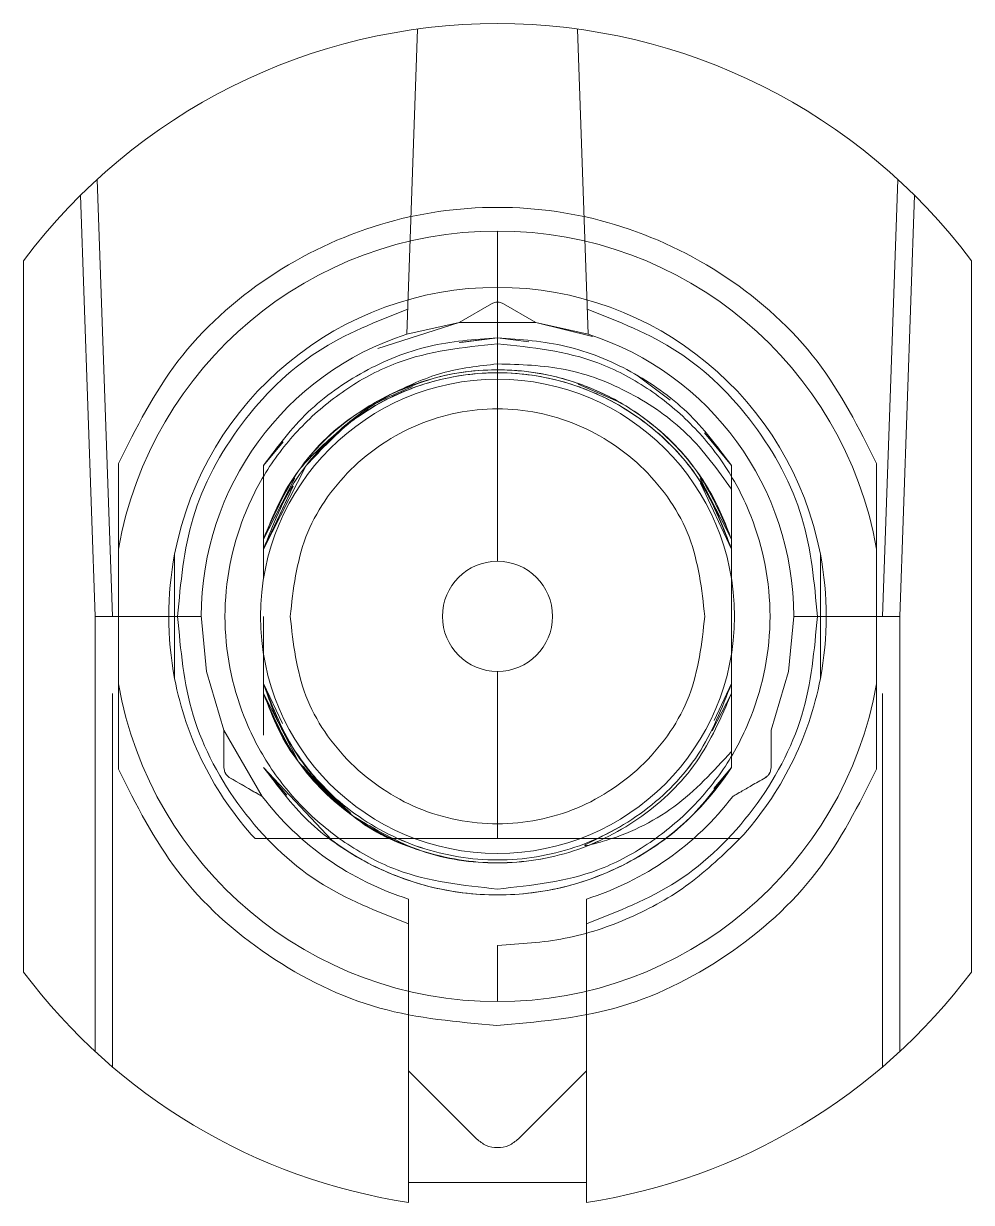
# Model space of a CAD drawing. Header units: millimetres. Extents: x -84 to 500, y -79 to 331.
# Drawn here: x 346.01 to 354.01, y 235.6 to 245.54 of the extents above; entities that cross this region are included whole.
import ezdxf
from ezdxf.lldxf.tags import DXFTag

# ---------------------------------------------------------------- set-up
doc = ezdxf.new("R2010")
doc.units = ezdxf.units.MM
tags = doc.linetypes.add('HIDDEN', pattern=[1.905, 1.27, -0.635]).pattern_tags.tags
tags[6:7] = [DXFTag(74, 4), DXFTag(75, 0), DXFTag(340, '0'), DXFTag(46, 1.0), DXFTag(50, 0.0), DXFTag(44, 0.0), DXFTag(45, 0.0)]
tags[4:5] = [DXFTag(74, 4), DXFTag(75, 0), DXFTag(340, '0'), DXFTag(46, 1.0), DXFTag(50, 0.0), DXFTag(44, 0.0), DXFTag(45, 0.0)]

msp = doc.modelspace()

# ---------------------------------------------------------------- linework, layer by layer
at = {"color": 7, "linetype": 'HIDDEN', "lineweight": 0}
for p, q in [((349.2451, 242.9201), (349.335, 245.4942)), ((350.685, 245.4942), (350.7749, 242.9201)), ((346.6313, 244.2257), (346.76, 240.54)), ((353.26, 240.54), (353.3887, 244.2257)), ((346.6156, 240.54), (346.4915, 244.0925)), ((353.5285, 244.0925), (353.4044, 240.54)), ((349.6871, 243.0191), (349.96, 243.1766)), ((350.06, 243.1766), (350.3329, 243.0191)), ((349.6871, 243.0191), (348.999, 242.7989)), ((349.2451, 242.9201), (349.6871, 243.0191)), ((350.3329, 243.0191), (349.6871, 243.0191)), ((350.3329, 243.0191), (350.7749, 242.9201)), ((350.8108, 242.9), (350.3329, 243.0191)), ((350.01, 242.89), (349.6863, 242.8494)), ((350.01, 242.89), (349.6997, 242.8511)), ((350.2749, 242.8568), (350.01, 242.89)), ((351.4666, 242.3645), (351.185, 242.5752)), ((351.0497, 242.3409), (350.6895, 242.4986)), ((351.985, 241.8135), (351.7558, 242.087)), ((348.2004, 242.011), (348.035, 241.8135)), ((348.1518, 241.9528), (348.035, 241.8135)), ((348.035, 241.5409), (348.035, 241.8135)), ((348.035, 241.8135), (348.035, 241.1909)), ((348.035, 241.106), (348.3962, 241.8115)), ((351.985, 241.1909), (351.985, 241.8135)), ((348.035, 241.1909), (348.2993, 241.7049)), ((348.2993, 241.7049), (348.035, 241.1909)), ((348.035, 241.1909), (348.2993, 241.7049)), ((348.035, 241.106), (348.2859, 241.6381)), ((348.2859, 241.6381), (348.035, 241.106)), ((348.035, 241.106), (348.2859, 241.6381)), ((348.2859, 241.6381), (348.035, 241.106)), ((348.2648, 241.6379), (348.035, 241.1909)), ((351.985, 241.1909), (351.7216, 241.7032)), ((351.7226, 241.6625), (351.985, 241.106)), ((351.985, 241.106), (351.7226, 241.6625)), ((351.7226, 241.6625), (351.985, 241.106)), ((351.985, 241.106), (351.7226, 241.6625)), ((348.035, 241.106), (348.2566, 241.5759)), ((348.2565, 241.5758), (348.035, 241.106)), ((351.985, 240.8552), (351.985, 241.6126)), ((351.985, 241.6126), (351.985, 241.1909)), ((347.285, 241.0644), (347.285, 241.0644)), ((348.035, 241.106), (348.035, 240.8552)), ((351.985, 240.2248), (351.985, 240.8552)), ((346.76, 240.54), (346.6156, 240.54)), ((346.6157, 236.8687), (346.6157, 240.54)), ((347.31, 240.54), (346.76, 240.54)), ((347.31, 240.54), (347.51, 240.54)), ((348.035, 240.54), (348.035, 240.2719)), ((352.51, 240.54), (352.71, 240.54)), ((353.26, 240.54), (352.71, 240.54)), ((353.26, 240.54), (353.4043, 240.54)), ((353.4043, 240.54), (353.4043, 236.8687)), ((348.035, 240.4584), (348.035, 240.2248)), ((348.035, 240.2248), (348.035, 239.974)), ((351.985, 239.2665), (351.985, 240.2248)), ((348.1948, 239.635), (348.035, 239.974)), ((348.035, 239.974), (348.1948, 239.635)), ((351.985, 239.974), (351.8375, 239.6611)), ((351.8375, 239.6611), (351.985, 239.974)), ((346.76, 239.8897), (346.76, 236.7403)), ((348.035, 239.5391), (348.035, 239.8891)), ((348.3289, 239.3174), (348.035, 239.8891)), ((348.329, 239.3174), (348.035, 239.8891)), ((348.035, 239.8891), (348.159, 239.648)), ((351.8231, 239.5743), (351.985, 239.8891)), ((351.985, 239.2665), (351.985, 239.8891)), ((351.985, 239.8891), (351.985, 239.2665)), ((353.26, 236.7403), (353.26, 239.8897)), ((347.7016, 239.5801), (348.0245, 239.0209)), ((352.3184, 239.5801), (352.3184, 239.265)), ((348.6124, 238.6508), (348.035, 239.2665)), ((348.035, 239.2665), (348.2328, 239.0305)), ((351.8356, 239.0882), (351.985, 239.2665)), ((348.0245, 239.0209), (347.7516, 239.1784)), ((349.26, 235.765), (349.26, 237.9463)), ((350.76, 237.9463), (350.76, 235.765)), ((349.8332, 236.1319), (349.26, 236.7052)), ((350.76, 236.7052), (350.1868, 236.1319))]:
    msp.add_line(p, q, dxfattribs=at)
at = {"color": 7, "linetype": 'Continuous', "lineweight": 15}
for p, q in [((350.01, 243.315), (350.01, 243.79)), ((346.01, 243.54), (346.01, 237.54)), ((354.01, 237.54), (354.01, 243.54)), ((350.01, 243.315), (350.01, 241.0048)), ((350.01, 240.0752), (350.01, 238.665)), ((350.01, 237.29), (350.01, 237.765)), ((349.26, 235.765), (350.76, 235.765)), ((349.26, 235.5966), (349.26, 235.765)), ((350.76, 235.5966), (350.76, 235.765))]:
    msp.add_line(p, q, dxfattribs=at)
at = {"color": 7, "linetype": 'HIDDEN', "lineweight": 0, "flags": 128}
for points in [[(351.0372, 242.3192), (351.0372, 242.3192)], [(348.035, 241.8135), (348.035, 241.8135)], [(351.985, 241.8135), (351.985, 241.8135)], [(351.985, 241.8135), (351.985, 241.8135)], [(351.985, 241.8135), (351.985, 241.8135)], [(351.985, 241.8135), (351.985, 241.8135)], [(351.985, 241.8135), (351.985, 241.8135)], [(351.985, 241.8135), (351.985, 241.8135)], [(351.985, 241.8135), (351.985, 241.8135)], [(351.7892, 241.5672), (351.7892, 241.5672)], [(348.035, 241.106), (348.035, 241.106)], [(348.035, 241.106), (348.035, 241.106)], [(348.035, 241.106), (348.035, 241.106)], [(348.035, 241.106), (348.035, 241.106)], [(348.035, 241.106), (348.035, 241.106)], [(348.035, 241.106), (348.035, 241.106)], [(348.035, 241.106), (348.035, 241.106)], [(348.035, 241.106), (348.035, 241.106)], [(351.985, 240.8552), (351.985, 240.8552)], [(347.7016, 239.5801), (347.5537, 240.0744), (347.51, 240.5485)], [(352.51, 240.54), (352.4663, 240.0744), (352.3184, 239.5801)], [(351.985, 240.2248), (351.985, 240.2248)], [(348.035, 239.974), (348.035, 239.974)], [(348.035, 239.974), (348.035, 239.974)], [(348.035, 239.974), (348.035, 239.974)], [(348.035, 239.974), (348.035, 239.974)], [(348.035, 239.974), (348.035, 239.974)], [(348.035, 239.2665), (348.035, 239.2665)], [(351.985, 239.2665), (351.985, 239.2665)], [(351.985, 239.2665), (351.985, 239.2665)], [(351.985, 239.2665), (351.985, 239.2665)], [(351.985, 239.2665), (351.985, 239.2665)], [(351.985, 239.2665), (351.985, 239.2665)], [(351.985, 239.2665), (351.985, 239.2665)], [(351.985, 239.2665), (351.985, 239.2665)], [(351.985, 239.2665), (351.985, 239.2665)], [(350.7861, 238.6108), (350.7575, 238.607), (350.7486, 238.6069), (350.7473, 238.6071), (350.7464, 238.6075), (350.7463, 238.6077), (350.7462, 238.6077), (350.7462, 238.6078), (350.7462, 238.6078), (350.7462, 238.6078), (350.7462, 238.6078), (350.7462, 238.6078), (350.7462, 238.6077), (350.7462, 238.6075), (350.7462, 238.6074), (350.7462, 238.6074), (350.7462, 238.6074), (350.7462, 238.6074), (350.7462, 238.6074), (350.7462, 238.6075), (350.7461, 238.6077), (350.7461, 238.6079), (350.746, 238.608), (350.746, 238.608), (350.746, 238.6081), (350.746, 238.6081), (350.746, 238.6081), (350.746, 238.6081), (350.746, 238.6084), (350.7461, 238.6088), (350.7465, 238.6094), (350.7494, 238.6121), (350.8789, 238.6763), (351.0419, 238.7634)]]:
    msp.add_lwpolyline(points, dxfattribs=at)
at = {"color": 7, "linetype": 'HIDDEN', "lineweight": 0}
msp.add_circle((350.01, 240.54), 2, dxfattribs=at)
at = {"color": 7, "linetype": 'Continuous', "lineweight": 15}
for radius, start, end in [(5, 36.8699, 143.1301), (3.25, 90, 169.93673), (3.25, 10.06327, 90), (2.775, 90, 169.10705), (2.775, 10.89295, 90), (2.775, 169.10676, 190.89295), (2.775, 349.10668, 10.89376), (0.4648, 90, 270), (0.4648, 270, 90), (3.25, 190.06327, 270), (2.775, 190.89324, 222.50663), (3.25, 270, 349.93673), (2.775, 317.49336, 349.10705), (5, 216.8699, 261.37307), (5, 278.62693, 323.1301)]:
    msp.add_arc((350.01, 240.54), radius, start, end, dxfattribs=at)
at = {"color": 7, "linetype": 'HIDDEN', "lineweight": 0}
for radius, start, end in [(2.5, 107.81569, 180), (2.5, 0, 72.18431), (2.35, 233.50581, 327.18508), (2.5, 217.42024, 252.5424), (2.5, 287.4576, 322.57976)]:
    msp.add_arc((350.01, 240.54), radius, start, end, dxfattribs=at)
at = {"color": 7, "linetype": 'Continuous', "lineweight": 15}
for points, knots in [([(346.81, 241.8294), (346.9609, 242.1284), (347.2697, 242.7401), (348.053, 243.4422), (348.9927, 243.8906), (350.01, 244.0386), (351.0273, 243.8906), (351.967, 243.4422), (352.7503, 242.7401), (353.0591, 242.1284), (353.21, 241.8294)], [0, 0, 0, 0, 0.122204, 0.25, 0.377796, 0.5, 0.622204, 0.75, 0.877796, 1, 1, 1, 1]), ([(346.81, 241.1079), (346.81, 241.1084), (346.81, 241.1096), (346.81, 241.1213), (346.81, 241.1648), (346.81, 241.3613), (346.81, 241.5952), (346.81, 241.7914), (346.81, 241.8294)], [0, 0, 0, 0, 0.016929, 0.039301, 0.081695, 0.236198, 0.852157, 1, 1, 1, 1]), ([(353.21, 241.1079), (353.21, 241.1084), (353.21, 241.1096), (353.21, 241.1213), (353.21, 241.1648), (353.21, 241.3613), (353.21, 241.5952), (353.21, 241.7914), (353.21, 241.8294)], [0, 0, 0, 0, 0.016929, 0.039301, 0.081695, 0.236198, 0.852157, 1, 1, 1, 1]), ([(346.81, 239.9721), (346.81, 240.148), (346.81, 240.5005), (346.81, 240.8936), (346.81, 241.086), (346.81, 241.1079)], [0, 0, 0, 0, 0.4691, 0.939613, 1, 1, 1, 1]), ([(347.285, 241.0644), (347.285, 240.7743), (347.285, 240.4212), (347.285, 240.077), (347.285, 240.0156)], [0, 0, 0, 0, 0.821486, 1, 1, 1, 1]), ([(352.735, 240.0156), (352.735, 240.3057), (352.735, 240.6588), (352.735, 241.003), (352.735, 241.0644)], [0, 0, 0, 0, 0.821497, 1, 1, 1, 1]), ([(353.21, 239.9721), (353.21, 240.148), (353.21, 240.5005), (353.21, 240.8936), (353.21, 241.086), (353.21, 241.1079)], [0, 0, 0, 0, 0.4691, 0.939613, 1, 1, 1, 1]), ([(346.81, 239.2506), (346.81, 239.3851), (346.81, 239.5589), (346.81, 239.7532), (346.81, 239.8338), (346.81, 239.8878), (346.81, 239.9274), (346.81, 239.9536), (346.81, 239.9676), (346.81, 239.9717), (346.81, 239.972), (346.81, 239.9721)], [0, 0, 0, 0, 0.52193, 0.674707, 0.779637, 0.851731, 0.901665, 0.954566, 0.975881, 0.993094, 1, 1, 1, 1]), ([(353.21, 239.2506), (353.21, 239.3851), (353.21, 239.5589), (353.21, 239.7532), (353.21, 239.8338), (353.21, 239.8878), (353.21, 239.9274), (353.21, 239.9536), (353.21, 239.9676), (353.21, 239.9717), (353.21, 239.972), (353.21, 239.9721)], [0, 0, 0, 0, 0.52193, 0.674707, 0.779637, 0.851731, 0.901665, 0.954566, 0.975881, 0.993094, 1, 1, 1, 1]), ([(350.004, 237.09), (349.6705, 237.1186), (348.9883, 237.1772), (348.0505, 237.6434), (347.2689, 238.3403), (346.9607, 238.9517), (346.81, 239.2506)], [0, 0, 0, 0, 0.244424, 0.5, 0.755576, 1, 1, 1, 1]), ([(353.21, 239.2506), (353.0588, 238.9509), (352.7495, 238.3377), (351.9646, 237.6397), (351.0229, 237.1742), (350.3385, 237.1176), (350.004, 237.09)], [0, 0, 0, 0, 0.24439, 0.5, 0.75561, 1, 1, 1, 1]), ([(347.9643, 238.665), (348.4019, 238.665), (349.0048, 238.665), (349.7937, 238.665), (350.01, 238.665)], [0, 0, 0, 0, 0.725757, 1, 1, 1, 1]), ([(350.01, 238.665), (350.2049, 238.665), (350.7093, 238.665), (351.3911, 238.665), (351.8401, 238.665), (352.0557, 238.665)], [0, 0, 0, 0, 0.246526, 0.63814, 1, 1, 1, 1]), ([(350.01, 237.765), (350.2018, 237.7764), (350.5853, 237.7993), (351.1345, 237.9841), (351.6417, 238.264), (351.9177, 238.5313), (352.0557, 238.665)], [0, 0, 0, 0, 0.25, 0.5, 0.75, 1, 1, 1, 1])]:
    msp.add_open_spline(points, degree=3, knots=knots, dxfattribs=at)
at = {"color": 7, "linetype": 'HIDDEN', "lineweight": 0}
for points, knots in [([(349.2525, 243.1316), (348.989, 243.0278), (348.4479, 242.8147), (347.8143, 242.1858), (347.3884, 241.4012), (347.3357, 240.822), (347.31, 240.54)], [0, 0, 0, 0, 0.243423, 0.5, 0.756577, 1, 1, 1, 1]), ([(352.71, 240.54), (352.6843, 240.822), (352.6316, 241.4012), (352.2057, 242.1858), (351.5721, 242.8147), (351.031, 243.0278), (350.7675, 243.1316)], [0, 0, 0, 0, 0.243423, 0.5, 0.756577, 1, 1, 1, 1]), ([(350.01, 238.24), (349.7208, 238.2709), (349.2743, 238.3186), (348.7381, 238.6049), (348.3727, 238.9021), (348.0735, 239.2681), (347.7962, 239.8041), (347.6542, 240.54), (347.7962, 241.2757), (348.0734, 241.8118), (348.3725, 242.1777), (348.738, 242.475), (349.2741, 242.7614), (349.7208, 242.8091), (350.01, 242.84)], [0, 0, 0, 0, 0.1197215, 0.1848235, 0.25, 0.315102, 0.3802785, 0.5, 0.6197215, 0.6848235, 0.75, 0.815102, 0.8802785, 1, 1, 1, 1]), ([(350.01, 242.84), (350.2992, 242.8091), (350.7457, 242.7614), (351.2819, 242.4751), (351.6473, 242.1779), (351.9465, 241.8119), (352.2238, 241.2759), (352.3658, 240.54), (352.2238, 239.8043), (351.9466, 239.2682), (351.6475, 238.9023), (351.282, 238.605), (350.7459, 238.3186), (350.2992, 238.2709), (350.01, 238.24)], [0, 0, 0, 0, 0.1197215, 0.1848235, 0.25, 0.315102, 0.3802785, 0.5, 0.6197215, 0.6848235, 0.75, 0.815102, 0.8802785, 1, 1, 1, 1]), ([(349.1054, 242.4125), (349.2481, 242.4805), (349.535, 242.6174), (349.851, 242.6518), (350.01, 242.6691)], [0, 0, 0, 0, 0.4970634, 1, 1, 1, 1]), ([(351.985, 241.1909), (351.9302, 241.3282), (351.8206, 241.6027), (351.5506, 241.9586), (351.2175, 242.2527), (350.8282, 242.4688), (350.4023, 242.5985), (349.9593, 242.6336), (349.5158, 242.5804), (349.2422, 242.4684), (349.1054, 242.4125)], [0, 0, 0, 0, 0.125, 0.25, 0.375, 0.5, 0.625, 0.75, 0.875, 1, 1, 1, 1]), ([(351.985, 241.6126), (351.8678, 241.7755), (351.635, 242.0992), (351.142, 242.44), (350.5906, 242.6538), (350.2026, 242.664), (350.01, 242.6691)], [0, 0, 0, 0, 0.255054, 0.506739, 0.755054, 1, 1, 1, 1]), ([(348.035, 241.1909), (348.1217, 241.3908), (348.2952, 241.7907), (348.7735, 242.2519), (349.3583, 242.5512), (350.01, 242.6537), (350.6616, 242.5512), (351.2465, 242.2519), (351.7248, 241.7907), (351.8983, 241.3909), (351.985, 241.1909)], [0, 0, 0, 0, 0.125, 0.25, 0.375, 0.5, 0.625, 0.75, 0.875, 1, 1, 1, 1]), ([(351.985, 241.106), (351.9041, 241.3128), (351.7423, 241.7265), (351.2658, 242.2088), (350.674, 242.5226), (350.01, 242.6304), (349.346, 242.5227), (348.7542, 242.2087), (348.2778, 241.7265), (348.1159, 241.3128), (348.035, 241.106)], [0, 0, 0, 0, 0.125, 0.25, 0.375, 0.5, 0.625, 0.75, 0.875, 1, 1, 1, 1]), ([(348.3962, 241.8115), (348.5243, 241.9498), (348.7804, 242.2265), (349.2889, 242.4898), (349.8428, 242.6141), (350.4113, 242.5812), (350.9499, 242.3964), (351.4155, 242.0717), (351.7865, 241.6355), (351.9188, 241.2825), (351.985, 241.106)], [0, 0, 0, 0, 0.125, 0.25, 0.375001, 0.500001, 0.625001, 0.750001, 0.875, 1, 1, 1, 1]), ([(349.2929, 242.4795), (349.1201, 242.4043), (348.7481, 242.2424), (348.2963, 241.7878), (348.1221, 241.3899), (348.035, 241.1909)], [0, 0, 0, 0, 0.3025439, 0.6512717, 1, 1, 1, 1]), ([(349.1054, 242.4125), (348.9713, 242.3299), (348.7044, 242.1656), (348.4986, 241.9291), (348.3962, 241.8115)], [0, 0, 0, 0, 0.502467, 1, 1, 1, 1]), ([(348.035, 241.1909), (348.1177, 241.3949), (348.2575, 241.7395), (348.535, 241.9832), (348.6482, 242.0826)], [0, 0, 0, 0, 0.59211, 1, 1, 1, 1]), ([(348.035, 241.1909), (348.035, 241.1693), (348.035, 241.1412), (348.035, 241.114), (348.035, 241.1071), (348.035, 241.1063), (348.035, 241.106)], [0, 0, 0, 0, 0.659496, 0.855375, 0.930553, 1, 1, 1, 1]), ([(348.035, 241.106), (348.035, 241.1064), (348.035, 241.1071), (348.035, 241.114), (348.035, 241.1406), (348.035, 241.1691), (348.035, 241.1909)], [0, 0, 0, 0, 0.0688677, 0.1454157, 0.3449093, 1, 1, 1, 1]), ([(348.035, 241.1909), (348.035, 241.1693), (348.035, 241.1412), (348.035, 241.114), (348.035, 241.1071), (348.035, 241.1063), (348.035, 241.106)], [0, 0, 0, 0, 0.659358, 0.855274, 0.930498, 1, 1, 1, 1]), ([(348.035, 241.106), (348.035, 241.1064), (348.035, 241.1072), (348.035, 241.114), (348.035, 241.1406), (348.035, 241.1691), (348.035, 241.1909)], [0, 0, 0, 0, 0.068948, 0.145582, 0.345171, 1, 1, 1, 1]), ([(351.985, 241.106), (351.985, 241.1064), (351.985, 241.1071), (351.985, 241.114), (351.985, 241.1406), (351.985, 241.1691), (351.985, 241.1909)], [0, 0, 0, 0, 0.068863, 0.145381, 0.344814, 1, 1, 1, 1]), ([(351.985, 241.1909), (351.985, 241.1693), (351.985, 241.1412), (351.985, 241.114), (351.985, 241.1071), (351.985, 241.1063), (351.985, 241.106)], [0, 0, 0, 0, 0.6592955, 0.8552529, 0.9304966, 1, 1, 1, 1]), ([(351.985, 241.106), (351.985, 241.1064), (351.985, 241.1071), (351.985, 241.114), (351.985, 241.1406), (351.985, 241.1691), (351.985, 241.1909)], [0, 0, 0, 0, 0.068947, 0.145569, 0.345136, 1, 1, 1, 1]), ([(351.985, 241.1909), (351.985, 241.1693), (351.985, 241.1412), (351.985, 241.114), (351.985, 241.1071), (351.985, 241.1063), (351.985, 241.106)], [0, 0, 0, 0, 0.659587, 0.855421, 0.930569, 1, 1, 1, 1]), ([(349.26, 237.9463), (348.9957, 238.0495), (348.4528, 238.2617), (347.8165, 238.8909), (347.3888, 239.6769), (347.3358, 240.2574), (347.31, 240.54)], [0, 0, 0, 0, 0.243392, 0.5, 0.756608, 1, 1, 1, 1]), ([(352.71, 240.54), (352.6842, 240.2574), (352.6312, 239.6769), (352.2035, 238.8909), (351.5672, 238.2617), (351.0243, 238.0495), (350.76, 237.9463)], [0, 0, 0, 0, 0.243392, 0.5, 0.756608, 1, 1, 1, 1]), ([(348.035, 239.974), (348.035, 239.9736), (348.035, 239.9729), (348.035, 239.966), (348.035, 239.9394), (348.035, 239.9109), (348.035, 239.8891)], [0, 0, 0, 0, 0.068898, 0.145453, 0.344929, 1, 1, 1, 1]), ([(348.035, 239.8891), (348.035, 239.9107), (348.035, 239.9388), (348.035, 239.966), (348.035, 239.9729), (348.035, 239.9737), (348.035, 239.974)], [0, 0, 0, 0, 0.659471, 0.855328, 0.930516, 1, 1, 1, 1]), ([(348.035, 239.974), (348.0832, 239.8348), (348.1796, 239.5564), (348.3586, 239.3223), (348.4481, 239.2053)], [0, 0, 0, 0, 0.500001, 1, 1, 1, 1]), ([(351.985, 239.974), (351.9041, 239.7672), (351.7423, 239.3535), (351.2657, 238.8713), (350.674, 238.5574), (350.01, 238.4496), (349.346, 238.5573), (348.7543, 238.8713), (348.2777, 239.3535), (348.1159, 239.7672), (348.035, 239.974)], [0, 0, 0, 0, 0.125, 0.25, 0.375, 0.5, 0.625, 0.75, 0.875, 1, 1, 1, 1]), ([(348.035, 239.974), (348.1159, 239.7672), (348.2777, 239.3535), (348.7543, 238.8713), (349.346, 238.5573), (350.01, 238.4496), (350.674, 238.5574), (351.2657, 238.8713), (351.7423, 239.3535), (351.9041, 239.7672), (351.985, 239.974)], [0, 0, 0, 0, 0.125, 0.25, 0.375, 0.5, 0.625, 0.75, 0.875, 1, 1, 1, 1]), ([(351.9849, 239.974), (351.904, 239.7672), (351.7422, 239.3535), (351.2657, 238.8713), (350.674, 238.5574), (350.01, 238.4496), (349.346, 238.5574), (348.7543, 238.8713), (348.2778, 239.3535), (348.116, 239.7672), (348.035, 239.974)], [0, 0, 0, 0, 0.125, 0.25, 0.375, 0.5, 0.625, 0.75, 0.875, 1, 1, 1, 1]), ([(348.035, 239.974), (348.116, 239.7672), (348.2778, 239.3535), (348.7543, 238.8713), (349.346, 238.5574), (350.01, 238.4496), (350.674, 238.5574), (351.2657, 238.8713), (351.7422, 239.3535), (351.904, 239.7672), (351.9849, 239.974)], [0, 0, 0, 0, 0.125, 0.25, 0.375, 0.5, 0.625, 0.75, 0.875, 1, 1, 1, 1]), ([(351.985, 239.974), (351.904, 239.7672), (351.7422, 239.3535), (351.2657, 238.8713), (350.674, 238.5574), (350.01, 238.4496), (349.346, 238.5574), (348.7543, 238.8713), (348.2778, 239.3535), (348.116, 239.7672), (348.035, 239.974)], [0, 0, 0, 0, 0.125, 0.25, 0.375, 0.5, 0.625, 0.75, 0.875, 1, 1, 1, 1]), ([(348.035, 239.974), (348.116, 239.7672), (348.2778, 239.3535), (348.7543, 238.8713), (349.346, 238.5574), (350.01, 238.4496), (350.674, 238.5574), (351.2657, 238.8713), (351.7422, 239.3535), (351.904, 239.7672), (351.985, 239.974)], [0, 0, 0, 0, 0.125, 0.25, 0.375, 0.5, 0.625, 0.75, 0.875, 1, 1, 1, 1]), ([(351.985, 239.8891), (351.985, 239.9107), (351.985, 239.9388), (351.985, 239.966), (351.985, 239.9729), (351.985, 239.9736), (351.985, 239.974)], [0, 0, 0, 0, 0.6593264, 0.8552765, 0.9305099, 1, 1, 1, 1]), ([(351.985, 239.974), (351.985, 239.9737), (351.985, 239.9729), (351.985, 239.9661), (351.985, 239.9394), (351.985, 239.9109), (351.985, 239.8891)], [0, 0, 0, 0, 0.06884, 0.145314, 0.344679, 1, 1, 1, 1]), ([(351.985, 239.8891), (351.985, 239.9107), (351.985, 239.9388), (351.985, 239.9661), (351.985, 239.9729), (351.985, 239.9737), (351.985, 239.974)], [0, 0, 0, 0, 0.659561, 0.855379, 0.930537, 1, 1, 1, 1]), ([(348.7732, 238.8683), (348.6106, 239.0098), (348.2854, 239.2928), (348.1185, 239.6903), (348.035, 239.8891)], [0, 0, 0, 0, 0.5, 1, 1, 1, 1]), ([(348.5491, 239.0959), (348.4724, 239.1651), (348.2338, 239.3802), (348.1154, 239.6833), (348.035, 239.8891)], [0, 0, 0, 0, 0.321279, 1, 1, 1, 1]), ([(348.035, 239.8891), (348.1217, 239.6892), (348.2952, 239.2893), (348.7735, 238.8281), (349.3583, 238.5288), (350.01, 238.4264), (350.6616, 238.5288), (351.2465, 238.8281), (351.7248, 239.2893), (351.8983, 239.6892), (351.985, 239.8891)], [0, 0, 0, 0, 0.1249999, 0.2499999, 0.3749998, 0.4999998, 0.6249998, 0.7499998, 0.8749999, 1, 1, 1, 1]), ([(351.985, 239.8891), (351.8983, 239.6892), (351.7249, 239.2893), (351.2464, 238.8281), (350.6619, 238.529), (350.0092, 238.4258), (349.3613, 238.5309), (348.779, 238.8124), (348.502, 239.1251), (348.3695, 239.2746)], [0, 0, 0, 0, 0.1445634, 0.2891268, 0.4336901, 0.5782535, 0.7228168, 0.8673802, 1, 1, 1, 1]), ([(351.985, 239.8891), (351.8983, 239.6892), (351.7249, 239.2893), (351.2464, 238.8281), (350.6619, 238.5291), (350.0089, 238.4255), (349.3624, 238.5322), (348.8192, 238.7871), (348.5718, 239.0616), (348.4701, 239.1745)], [0, 0, 0, 0, 0.149287, 0.298575, 0.447862, 0.59715, 0.746437, 0.895724, 1, 1, 1, 1]), ([(348.4801, 239.1646), (348.5787, 239.0553), (348.8231, 238.7845), (349.3625, 238.5323), (350.0089, 238.4254), (350.662, 238.529), (351.2464, 238.828), (351.7249, 239.2893), (351.8983, 239.6892), (351.985, 239.8891)], [0, 0, 0, 0, 0.101378, 0.251148, 0.400918, 0.550689, 0.700459, 0.85023, 1, 1, 1, 1]), ([(351.985, 239.8891), (351.8983, 239.6892), (351.7249, 239.2893), (351.2464, 238.828), (350.662, 238.5291), (350.0086, 238.4251), (349.3635, 238.5335), (348.8505, 238.7669), (348.6264, 239.0115), (348.5491, 239.0959)], [0, 0, 0, 0, 0.153218, 0.306436, 0.459655, 0.612873, 0.766091, 0.919309, 1, 1, 1, 1]), ([(348.7913, 238.8551), (348.9787, 238.7439), (349.3536, 238.5216), (350.0113, 238.4283), (350.6613, 238.5283), (351.2466, 238.8283), (351.7248, 239.2893), (351.8983, 239.6892), (351.985, 239.8891)], [0, 0, 0, 0, 0.166667, 0.333333, 0.5, 0.666667, 0.833333, 1, 1, 1, 1]), ([(347.7016, 239.265), (347.7016, 239.347), (347.7016, 239.4554), (347.7016, 239.5519), (347.7016, 239.5765), (347.7016, 239.5789), (347.7016, 239.5801)], [0, 0, 0, 0, 0.638718, 0.843747, 0.925001, 1, 1, 1, 1]), ([(352.3184, 239.265), (352.3184, 239.347), (352.3184, 239.4554), (352.3184, 239.5519), (352.3184, 239.5765), (352.3184, 239.5789), (352.3184, 239.5801)], [0, 0, 0, 0, 0.638677, 0.843739, 0.924999, 1, 1, 1, 1]), ([(351.985, 239.401), (351.8323, 239.2342), (351.5268, 238.9004), (351.0744, 238.6863), (350.8217, 238.6201), (350.7861, 238.6107)], [0, 0, 0, 0, 0.461832, 0.924144, 1, 1, 1, 1]), ([(347.7516, 239.1784), (347.7444, 239.1833), (347.73, 239.1931), (347.7142, 239.2145), (347.7036, 239.2389), (347.7023, 239.2563), (347.7016, 239.265)], [0, 0, 0, 0, 0.250801, 0.5, 0.7492, 1, 1, 1, 1]), ([(347.7016, 239.265), (347.7019, 239.2573), (347.7023, 239.2469), (347.7079, 239.2296), (347.7116, 239.2213), (347.7147, 239.2155), (347.7182, 239.2098), (347.7236, 239.2022), (347.736, 239.1882), (347.745, 239.1826), (347.7516, 239.1784)], [0, 0, 0, 0, 0.300148, 0.406676, 0.452606, 0.495873, 0.540099, 0.586724, 0.694539, 1, 1, 1, 1]), ([(352.3184, 239.265), (352.3177, 239.2563), (352.3164, 239.2389), (352.3058, 239.2145), (352.29, 239.1931), (352.2756, 239.1833), (352.2684, 239.1784)], [0, 0, 0, 0, 0.250801, 0.5, 0.7492, 1, 1, 1, 1]), ([(352.2684, 239.1784), (352.2749, 239.1825), (352.2837, 239.1881), (352.2959, 239.2015), (352.3012, 239.2089), (352.3047, 239.2144), (352.3079, 239.2203), (352.3118, 239.2288), (352.3177, 239.2466), (352.3181, 239.2572), (352.3184, 239.265)], [0, 0, 0, 0, 0.300148, 0.406676, 0.452606, 0.495873, 0.540099, 0.586724, 0.694539, 1, 1, 1, 1]), ([(347.7516, 239.1784), (347.8227, 239.1374), (347.9165, 239.0832), (348.0001, 239.035), (348.0214, 239.0226), (348.0235, 239.0214), (348.0245, 239.0209)], [0, 0, 0, 0, 0.638721, 0.843752, 0.925004, 1, 1, 1, 1]), ([(348.4481, 239.2053), (348.5347, 239.1132), (348.6364, 239.005), (348.75, 238.9009), (348.7695, 238.879), (348.7733, 238.8721), (348.7737, 238.8697), (348.7735, 238.8688), (348.7733, 238.8684), (348.7732, 238.8683)], [0, 0, 0, 0, 0.805359, 0.945967, 0.982692, 0.993233, 0.996919, 0.998502, 1, 1, 1, 1]), ([(351.9955, 239.0209), (351.9965, 239.0214), (351.9986, 239.0227), (352.02, 239.035), (352.0722, 239.0652), (352.1593, 239.1154), (352.2301, 239.1563), (352.2684, 239.1784)], [0, 0, 0, 0, 0.074114, 0.154923, 0.35991, 0.65372, 1, 1, 1, 1]), ([(349.26, 237.9463), (349.26, 237.974), (349.26, 238.0291), (349.26, 238.0973), (349.26, 238.1465), (349.26, 238.1523), (349.26, 238.1552)], [0, 0, 0, 0, 0.258105, 0.512595, 0.755594, 1, 1, 1, 1]), ([(350.76, 237.9463), (350.76, 237.9741), (350.76, 238.0293), (350.76, 238.0975), (350.76, 238.1465), (350.76, 238.1523), (350.76, 238.1552)], [0, 0, 0, 0, 0.25862, 0.513617, 0.75609, 1, 1, 1, 1])]:
    msp.add_open_spline(points, degree=3, knots=knots, dxfattribs=at)
for points in [[(349.96, 243.1766), (349.9679, 243.1804), (349.9837, 243.188), (350.01, 243.191), (350.0363, 243.188), (350.0521, 243.1804), (350.06, 243.1766)], [(350.01, 242.89), (349.8144, 242.8759), (349.4233, 242.8478), (348.8751, 242.6222), (348.3884, 242.2837), (348.1528, 241.9703), (348.035, 241.8135)], [(350.01, 242.89), (349.8144, 242.8759), (349.4233, 242.8478), (348.8751, 242.6222), (348.3884, 242.2837), (348.1528, 241.9703), (348.035, 241.8135)], [(351.985, 241.8135), (351.8672, 241.9703), (351.6316, 242.2837), (351.1449, 242.6222), (350.5967, 242.8478), (350.2056, 242.8759), (350.01, 242.89)], [(351.985, 241.8135), (351.8672, 241.9703), (351.6316, 242.2837), (351.1449, 242.6222), (350.5967, 242.8478), (350.2056, 242.8759), (350.01, 242.89)], [(348.26, 240.54), (348.2863, 240.769), (348.3389, 241.2271), (348.7436, 241.8097), (349.3221, 242.1989), (350.01, 242.3356), (350.6979, 242.1989), (351.2764, 241.8097), (351.6811, 241.2271), (351.7337, 240.769), (351.76, 240.54)], [(351.76, 240.54), (351.7337, 240.311), (351.6811, 239.8529), (351.2764, 239.2703), (350.6979, 238.8811), (350.01, 238.7444), (349.3221, 238.8811), (348.7436, 239.2703), (348.3389, 239.8529), (348.2863, 240.311), (348.26, 240.54)], [(348.035, 239.974), (348.0832, 239.8348), (348.1796, 239.5564), (348.3586, 239.3223), (348.4481, 239.2053)], [(348.035, 239.2665), (348.1528, 239.1099), (348.3884, 238.7967), (348.8751, 238.456), (349.4233, 238.2387), (350.01, 238.1656), (350.5967, 238.2387), (351.1449, 238.456), (351.6316, 238.7967), (351.8672, 239.1099), (351.985, 239.2665)], [(350.1868, 236.1319), (350.161, 236.1114), (350.1093, 236.0704), (350.01, 236.0529), (349.9107, 236.0704), (349.859, 236.1114), (349.8332, 236.1319)]]:
    msp.add_open_spline(points, degree=3, dxfattribs=at)

doc.saveas('drawing.dxf')
